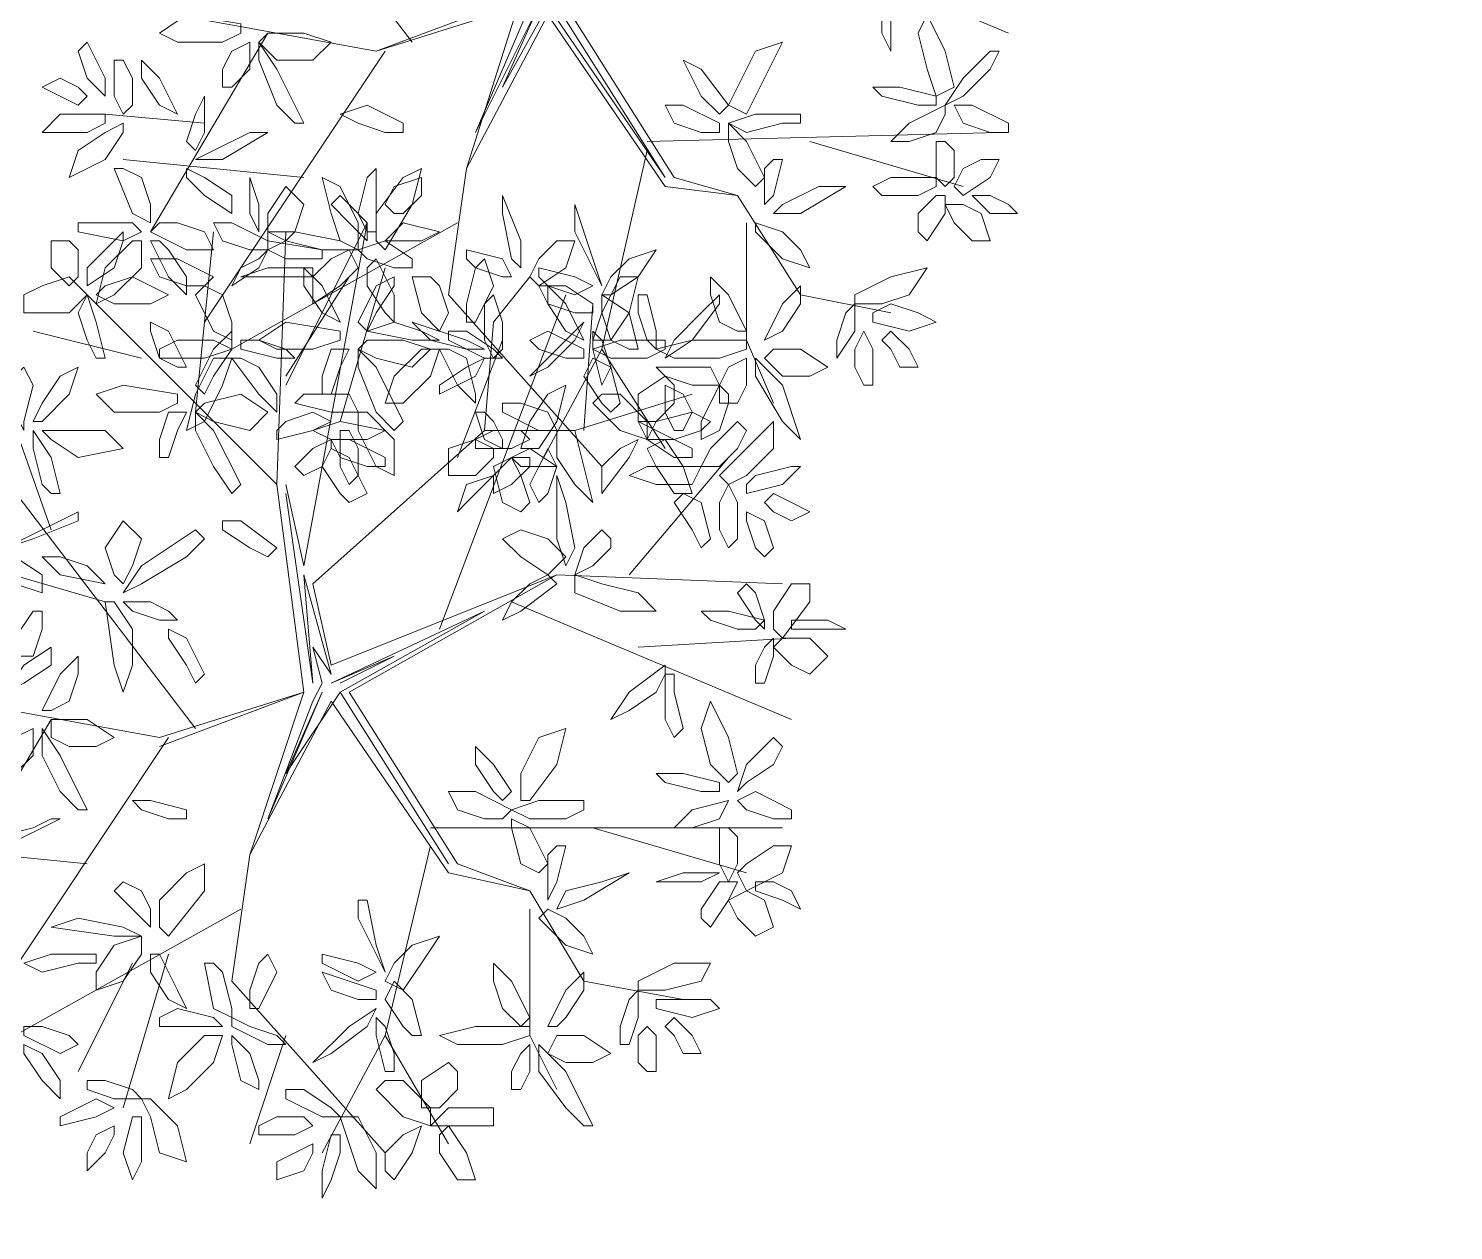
# Model space of a CAD drawing. Header units: millimetres. Extents: x 2529 to 2673, y 1639 to 1859.
# Drawn here: x 2637.251 to 2641.707, y 1710.947 to 1714.705 of the extents above; entities that cross this region are included whole.
import ezdxf

# ---------------------------------------------------------------- set-up
doc = ezdxf.new("R2010")
doc.units = ezdxf.units.MM
doc.layers.add('PDF_0', color=7, linetype='Continuous')

msp = doc.modelspace()

# ---------------------------------------------------------------- linework, layer by layer
at = {"layer": 'PDF_0', "lineweight": 9}
for points in [[(2639.9475, 1713.8155), (2639.6651, 1713.872), (2639.4674, 1714.1826), (2639.2415, 1714.2109), (2638.8744, 1714.7474), (2638.6202, 1714.2674), (2638.7896, 1714.8039), (2638.7049, 1715.4252), (2638.1119, 1716.0182)], [(2638.4508, 1714.6627), (2637.7165, 1715.6229)], [(2639.3544, 1715.5946), (2638.7896, 1715.1145), (2638.8744, 1714.8604), (2639.5803, 1715.1428), (2638.9308, 1714.7757), (2639.2697, 1714.2391), (2639.4674, 1714.1826)], [(2638.7332, 1715.3969), (2638.8179, 1714.8039), (2638.7896, 1715.1428), (2638.8744, 1714.8321), (2639.3544, 1715.0298), (2638.9026, 1714.7757), (2639.2415, 1714.2391), (2638.8744, 1714.7757), (2638.7332, 1714.5215), (2638.8461, 1714.7757), (2638.6484, 1714.3803), (2638.8179, 1714.7757), (2638.8461, 1714.8039), (2638.8179, 1714.9169), (2638.8744, 1714.8321), (2639.072, 1714.8886), (2638.9026, 1714.8039)], [(2639.4391, 1715.0581), (2640.3146, 1714.691)], [(2638.3378, 1714.6345), (2637.4059, 1714.8039)], [(2638.7896, 1714.7757), (2638.3378, 1714.6345), (2638.7896, 1714.8039)], [(2637.9989, 1714.691), (2637.6318, 1714.0697)], [(2638.366, 1714.6345), (2637.8012, 1713.7873)], [(2637.8012, 1714.4086), (2637.4906, 1714.4368)], [(2639.185, 1714.3521), (2640.2863, 1714.3803)], [(2639.6933, 1714.3521), (2640.1734, 1714.2109)], [(2638.1119, 1714.2391), (2637.5471, 1714.2956)], [(2639.185, 1714.3238), (2639.0438, 1713.7026)], [(2638.6202, 1714.2674), (2638.5637, 1713.872), (2639.0438, 1713.3354)], [(2637.773, 1713.5049), (2637.8295, 1714.0697)], [(2638.592, 1714.0979), (2637.886, 1713.7026)], [(2638.0272, 1713.279), (2638.0554, 1714.0697)], [(2638.0554, 1713.5896), (2638.3096, 1714.0979), (2638.1119, 1713.0248), (2638.0554, 1713.279)], [(2639.4956, 1714.0979), (2639.4956, 1713.7308), (2639.5803, 1713.5331)], [(2638.366, 1713.9567), (2638.2248, 1713.4766)], [(2638.2531, 1713.9285), (2638.0554, 1713.6178)], [(2638.8179, 1713.9285), (2638.7049, 1713.7873), (2638.6767, 1713.4484), (2638.9591, 1713.4484), (2639.3262, 1713.5614)], [(2639.2979, 1711.6693), (2638.9873, 1711.7258), (2638.8179, 1712.0082), (2638.5637, 1712.0647), (2638.1966, 1712.6012), (2637.9424, 1712.1211), (2638.1119, 1712.6295), (2638.0272, 1713.279), (2637.4341, 1713.872)], [(2638.5355, 1712.8271), (2638.9308, 1713.872)], [(2638.9873, 1713.4484), (2639.0156, 1713.8438)], [(2637.6036, 1713.6743), (2637.2647, 1713.759)], [(2638.7332, 1713.7308), (2638.592, 1713.3637)], [(2639.2415, 1713.3919), (2639.0438, 1713.7026), (2638.8461, 1713.3354)], [(2637.3212, 1713.1378), (2637.1517, 1713.6178)], [(2637.773, 1712.5165), (2637.0388, 1713.4766)], [(2638.6767, 1713.4484), (2638.1401, 1712.9683), (2638.1966, 1712.7142), (2638.9026, 1712.9966), (2638.2531, 1712.6295), (2638.592, 1712.0929), (2638.8179, 1712.0082)], [(2639.1285, 1712.9966), (2639.4391, 1713.3637)], [(2638.0554, 1713.2507), (2638.1401, 1712.6577), (2638.1119, 1712.9966), (2638.1966, 1712.6859), (2638.1401, 1712.7707), (2638.1684, 1712.6577), (2638.1401, 1712.6012), (2637.9989, 1712.2341), (2638.1684, 1712.6295), (2638.0554, 1712.3753), (2638.2248, 1712.6295), (2638.6767, 1712.8836), (2638.1966, 1712.6577), (2638.3943, 1712.7424), (2638.2248, 1712.6577)], [(2637.4906, 1712.9119), (2636.8129, 1713.1095)], [(2638.9026, 1712.9966), (2639.6086, 1712.9683)], [(2638.7614, 1712.9119), (2639.6368, 1712.5447)], [(2639.1568, 1712.7707), (2639.6368, 1712.7989)], [(2637.66, 1712.46), (2638.1119, 1712.6295), (2637.66, 1712.4883), (2636.7281, 1712.6577)], [(2638.2248, 1712.6295), (2638.5637, 1712.0929), (2638.2248, 1712.6295)], [(2637.3212, 1712.5447), (2636.9541, 1711.9235)], [(2637.6883, 1712.4883), (2637.1235, 1711.6411)], [(2638.5072, 1712.2059), (2639.6086, 1712.2059)], [(2639.0156, 1712.2059), (2639.4956, 1712.0647)], [(2637.4341, 1712.0929), (2636.8693, 1712.1494)], [(2638.5072, 1712.1494), (2638.366, 1711.5564)], [(2637.9424, 1712.1211), (2637.886, 1711.7258), (2638.366, 1711.1892)], [(2637.9142, 1711.9517), (2637.2082, 1711.5564)], [(2638.8179, 1711.9517), (2638.8179, 1711.5564), (2638.9026, 1711.3869)], [(2637.6883, 1711.8105), (2637.5471, 1711.3304)], [(2637.5753, 1711.7823), (2637.4059, 1711.4434)], [(2638.0554, 1711.5564), (2637.9424, 1711.2175)], [(2638.5637, 1711.2175), (2638.366, 1711.5564), (2638.1684, 1711.1892)]]:
    msp.add_lwpolyline(points, dxfattribs=at)
for points in [[(2639.9475, 1714.7757), (2639.9192, 1714.8321), (2639.9192, 1714.691), (2639.9475, 1714.6345), (2639.9475, 1714.691)], [(2637.8577, 1714.6627), (2637.7165, 1714.6627), (2637.66, 1714.691), (2637.7448, 1714.7474), (2637.9142, 1714.7192), (2637.9142, 1714.691)], [(2640.0887, 1714.4933), (2640.1451, 1714.5215), (2640.1169, 1714.6345), (2640.0604, 1714.7474), (2640.0322, 1714.691), (2640.0604, 1714.578)], [(2637.9707, 1714.6627), (2637.9989, 1714.691), (2638.1119, 1714.691), (2638.1966, 1714.6627), (2638.1401, 1714.6062), (2638.0272, 1714.6062)], [(2637.4624, 1714.6062), (2637.4906, 1714.5498), (2637.4906, 1714.4933), (2637.4341, 1714.5498), (2637.4059, 1714.6345), (2637.4341, 1714.6627)], [(2637.8577, 1714.5215), (2637.886, 1714.5215), (2637.9424, 1714.578), (2637.9424, 1714.6627), (2637.886, 1714.6345), (2637.8577, 1714.578)], [(2638.0272, 1714.465), (2637.9707, 1714.6062), (2637.9707, 1714.6627), (2638.0272, 1714.578), (2638.1119, 1714.4086), (2638.0836, 1714.4086)], [(2639.4391, 1714.465), (2639.4956, 1714.4368), (2639.5521, 1714.5498), (2639.6086, 1714.6627), (2639.5239, 1714.6345), (2639.4674, 1714.5215)], [(2637.5753, 1714.5498), (2637.5753, 1714.465), (2637.5471, 1714.4368), (2637.5189, 1714.4933), (2637.5189, 1714.6062), (2637.5471, 1714.6062)], [(2637.66, 1714.465), (2637.7165, 1714.4368), (2637.66, 1714.5498), (2637.6036, 1714.6062), (2637.6036, 1714.5498)], [(2639.3544, 1714.4933), (2639.3262, 1714.5498), (2639.2979, 1714.6062), (2639.3544, 1714.578), (2639.4391, 1714.465), (2639.4109, 1714.4368)], [(2640.2581, 1714.578), (2640.1734, 1714.4933), (2640.1169, 1714.465), (2640.1734, 1714.5498), (2640.2581, 1714.6345), (2640.2863, 1714.6345)], [(2637.4341, 1714.4933), (2637.4059, 1714.465), (2637.3494, 1714.4933), (2637.2929, 1714.5215), (2637.3494, 1714.5498), (2637.4059, 1714.5215)], [(2640.0322, 1714.465), (2639.9192, 1714.4933), (2639.891, 1714.5215), (2639.9757, 1714.5215), (2640.0887, 1714.4933), (2640.0887, 1714.465)], [(2637.773, 1714.4368), (2637.7448, 1714.3521), (2637.773, 1714.3238), (2637.8012, 1714.3803), (2637.8012, 1714.465), (2637.8012, 1714.4933)], [(2637.4341, 1714.3803), (2637.3494, 1714.3803), (2637.2929, 1714.3803), (2637.3494, 1714.4368), (2637.4906, 1714.4368), (2637.4906, 1714.4086)], [(2638.366, 1714.3803), (2638.2813, 1714.4086), (2638.2248, 1714.4368), (2638.3096, 1714.465), (2638.4225, 1714.4086), (2638.4225, 1714.3803)], [(2639.3544, 1714.3803), (2639.2697, 1714.4086), (2639.2415, 1714.465), (2639.2979, 1714.465), (2639.4109, 1714.4086), (2639.4109, 1714.3803)], [(2639.6086, 1714.4086), (2639.4956, 1714.3803), (2639.4391, 1714.4086), (2639.5239, 1714.4368), (2639.6651, 1714.4368), (2639.6651, 1714.4086)], [(2640.0887, 1714.3803), (2640.0039, 1714.3521), (2639.9475, 1714.3521), (2640.0039, 1714.4086), (2640.1169, 1714.465), (2640.1169, 1714.4368)], [(2640.2581, 1714.3803), (2640.1734, 1714.4086), (2640.1451, 1714.465), (2640.2016, 1714.465), (2640.3146, 1714.4086), (2640.3146, 1714.3803)], [(2637.5471, 1714.4086), (2637.5471, 1714.3803), (2637.4906, 1714.2956), (2637.3777, 1714.2391), (2637.4059, 1714.3238), (2637.4906, 1714.3803)], [(2637.9424, 1714.3803), (2637.9989, 1714.3803), (2637.8577, 1714.2956), (2637.773, 1714.2956), (2637.8295, 1714.3238)], [(2639.4674, 1714.2674), (2639.4391, 1714.3521), (2639.4391, 1714.4086), (2639.4956, 1714.3521), (2639.5521, 1714.2391), (2639.5239, 1714.2109)], [(2640.1451, 1714.3238), (2640.1451, 1714.2391), (2640.1169, 1714.2109), (2640.0887, 1714.2391), (2640.0887, 1714.3521), (2640.1169, 1714.3521)], [(2639.5521, 1714.2674), (2639.5521, 1714.1826), (2639.5521, 1714.1544), (2639.5803, 1714.1826), (2639.6086, 1714.2956), (2639.5803, 1714.2956)], [(2640.1734, 1714.2674), (2640.2299, 1714.2956), (2640.2863, 1714.2956), (2640.2581, 1714.2391), (2640.1734, 1714.1826), (2640.1451, 1714.2109)], [(2637.6036, 1714.2391), (2637.6318, 1714.1544), (2637.6318, 1714.0979), (2637.5753, 1714.1262), (2637.5189, 1714.2674), (2637.5471, 1714.2674)], [(2637.7448, 1714.2674), (2637.7448, 1714.2391), (2637.8012, 1714.1826), (2637.886, 1714.1262), (2637.886, 1714.1826), (2637.8012, 1714.2391)], [(2638.2813, 1714.1262), (2638.3096, 1714.2391), (2638.3378, 1714.2674), (2638.3378, 1714.2109), (2638.3378, 1714.0697), (2638.3096, 1714.0697)], [(2638.3378, 1714.1262), (2638.4225, 1714.2391), (2638.479, 1714.2674), (2638.4508, 1714.1544), (2638.366, 1714.0132), (2638.3378, 1714.0414)], [(2637.9707, 1714.0697), (2637.9707, 1714.1544), (2637.9424, 1714.2391), (2637.9424, 1714.1826), (2637.9424, 1714.1262)], [(2638.0554, 1714.0414), (2637.9989, 1714.0697), (2637.9989, 1714.1262), (2638.0554, 1714.2109), (2638.1119, 1714.1544), (2638.0836, 1714.0697)], [(2638.2813, 1714.0132), (2638.2248, 1714.0414), (2638.1966, 1714.1262), (2638.1684, 1714.2391), (2638.2248, 1714.2109), (2638.2813, 1714.0979)], [(2638.3943, 1714.1262), (2638.366, 1714.1544), (2638.3943, 1714.2109), (2638.479, 1714.2391), (2638.479, 1714.1826), (2638.4225, 1714.1262)], [(2639.7215, 1714.2109), (2639.8063, 1714.2109), (2639.6651, 1714.1262), (2639.5803, 1714.1262), (2639.6086, 1714.1544)], [(2640.0322, 1714.1826), (2639.9192, 1714.1826), (2639.891, 1714.2109), (2639.9475, 1714.2391), (2640.0887, 1714.2391), (2640.0887, 1714.2109)], [(2638.2248, 1714.1826), (2638.1966, 1714.1544), (2638.2531, 1714.0979), (2638.3096, 1714.0414), (2638.3096, 1714.0979), (2638.2531, 1714.1544)], [(2638.7332, 1714.1262), (2638.7332, 1714.1826), (2638.7896, 1714.0414), (2638.7896, 1713.9567), (2638.7614, 1713.985)], [(2638.9591, 1714.0697), (2639.0156, 1713.9567), (2639.0438, 1713.9002), (2639.0156, 1713.985), (2638.9591, 1714.1544), (2638.9591, 1714.1262)], [(2640.0322, 1714.1262), (2640.0887, 1714.1826), (2640.1169, 1714.1826), (2640.1169, 1714.1262), (2640.0604, 1714.0414), (2640.0322, 1714.0697)], [(2640.1169, 1714.1544), (2640.1734, 1714.1544), (2640.2299, 1714.1262), (2640.2581, 1714.0414), (2640.2016, 1714.0414), (2640.1451, 1714.0979)], [(2640.2016, 1714.1826), (2640.2581, 1714.1262), (2640.3428, 1714.1262), (2640.3146, 1714.1544), (2640.2581, 1714.1826)], [(2637.4624, 1714.0979), (2637.5753, 1714.0979), (2637.6036, 1714.0697), (2637.5471, 1714.0414), (2637.4059, 1714.0697), (2637.4059, 1714.0979)], [(2637.5471, 1714.0697), (2637.5471, 1714.0414), (2637.5189, 1713.9567), (2637.4341, 1713.9002), (2637.4341, 1713.9567), (2637.4906, 1714.0132)], [(2637.7165, 1714.0979), (2637.8012, 1714.0697), (2637.8295, 1714.0132), (2637.7448, 1714.0132), (2637.6318, 1714.0697), (2637.66, 1714.0979)], [(2637.9424, 1714.0132), (2637.8577, 1714.0414), (2637.8295, 1714.0979), (2637.886, 1714.0979), (2637.9989, 1714.0414), (2637.9989, 1714.0132)], [(2638.0836, 1714.0697), (2638.2248, 1714.0414), (2638.2813, 1714.0132), (2638.1684, 1714.0132), (2637.9989, 1714.0414), (2637.9989, 1714.0697)], [(2638.479, 1714.0414), (2638.5355, 1714.0697), (2638.4225, 1714.0979), (2638.366, 1714.0414), (2638.4225, 1714.0414)], [(2639.5239, 1714.0979), (2639.5239, 1714.0697), (2639.6086, 1713.985), (2639.6933, 1713.9567), (2639.6651, 1714.0132), (2639.6086, 1714.0697)], [(2637.4059, 1714.0132), (2637.4059, 1713.9285), (2637.3777, 1713.9002), (2637.3212, 1713.9567), (2637.3212, 1714.0414), (2637.3777, 1714.0414)], [(2637.6036, 1714.0414), (2637.5753, 1714.0414), (2637.4906, 1713.9567), (2637.4624, 1713.8438), (2637.5189, 1713.872), (2637.6036, 1713.9567)], [(2637.6883, 1714.0132), (2637.7448, 1713.9285), (2637.7448, 1713.872), (2637.6883, 1713.9285), (2637.6318, 1714.0414), (2637.66, 1714.0414)], [(2638.1119, 1713.985), (2638.0554, 1713.985), (2637.9989, 1714.0132), (2638.0554, 1714.0414), (2638.1684, 1714.0132), (2638.1684, 1713.985)], [(2638.3943, 1713.9567), (2638.3096, 1713.985), (2638.2813, 1714.0132), (2638.366, 1714.0414), (2638.4508, 1713.985), (2638.4508, 1713.9567)], [(2638.8179, 1713.9285), (2638.8461, 1713.9002), (2638.9308, 1713.9567), (2638.9591, 1714.0414), (2638.9026, 1714.0414), (2638.8461, 1713.985)], [(2637.7448, 1713.9002), (2637.66, 1713.9285), (2637.6318, 1713.985), (2637.7165, 1713.985), (2637.8295, 1713.9285), (2637.8012, 1713.9002)], [(2637.9142, 1713.9567), (2637.886, 1713.9002), (2637.9707, 1713.9567), (2637.9989, 1714.0132), (2637.9707, 1713.985)], [(2638.2531, 1714.0132), (2638.2813, 1713.9567), (2638.2248, 1713.9002), (2638.1401, 1713.8438), (2638.1401, 1713.9285), (2638.1966, 1713.985)], [(2638.3096, 1713.9002), (2638.366, 1713.8155), (2638.3943, 1713.7873), (2638.3943, 1713.872), (2638.3378, 1713.985), (2638.3096, 1713.9567)], [(2638.6484, 1713.9567), (2638.7332, 1713.9285), (2638.7614, 1713.9285), (2638.7332, 1713.985), (2638.6202, 1714.0132), (2638.6202, 1713.985)], [(2638.6202, 1713.8438), (2638.6484, 1713.9567), (2638.6767, 1713.985), (2638.7049, 1713.9002), (2638.6484, 1713.7873), (2638.6202, 1713.7873)], [(2639.0438, 1713.872), (2639.072, 1713.872), (2639.1568, 1713.9285), (2639.2132, 1714.0132), (2639.1285, 1713.985), (2639.072, 1713.9285)], [(2638.0836, 1713.9285), (2637.9707, 1713.9285), (2637.9142, 1713.9285), (2637.9989, 1713.9567), (2638.1401, 1713.9567), (2638.1401, 1713.9285)], [(2638.1684, 1713.8155), (2638.2248, 1713.7873), (2638.1684, 1713.9002), (2638.1119, 1713.9567), (2638.1119, 1713.9002)], [(2638.8744, 1713.9002), (2638.9591, 1713.872), (2639.0156, 1713.9002), (2638.9591, 1713.9285), (2638.8461, 1713.9567), (2638.8461, 1713.9285)], [(2639.8345, 1713.8438), (2639.8345, 1713.872), (2639.9475, 1713.9285), (2640.0604, 1713.9567), (2640.0039, 1713.872), (2639.9192, 1713.8438)], [(2637.2929, 1713.9002), (2637.3777, 1713.9285), (2637.4341, 1713.872), (2637.3777, 1713.8155), (2637.2365, 1713.8155), (2637.2365, 1713.872)], [(2637.4624, 1713.872), (2637.4906, 1713.9002), (2637.5753, 1713.9285), (2637.6883, 1713.872), (2637.6318, 1713.8438), (2637.5189, 1713.8438)], [(2637.8577, 1713.872), (2637.886, 1713.7873), (2637.886, 1713.7308), (2637.8295, 1713.759), (2637.773, 1713.872), (2637.8012, 1713.9002)], [(2638.3378, 1713.8155), (2638.3943, 1713.9002), (2638.3943, 1713.9285), (2638.3378, 1713.9002), (2638.2813, 1713.7873), (2638.3096, 1713.759)], [(2638.5355, 1713.9002), (2638.5637, 1713.8155), (2638.5355, 1713.759), (2638.479, 1713.8155), (2638.4508, 1713.9285), (2638.5072, 1713.9285)], [(2639.0156, 1713.8155), (2639.0156, 1713.8438), (2638.9308, 1713.9002), (2638.8461, 1713.9002), (2638.8744, 1713.8438), (2638.9591, 1713.8155)], [(2638.9308, 1713.759), (2638.9873, 1713.7308), (2638.9308, 1713.8438), (2638.8744, 1713.9002), (2638.8744, 1713.8438)], [(2639.0156, 1713.7308), (2639.072, 1713.7308), (2639.1285, 1713.8155), (2639.1568, 1713.9285), (2639.1003, 1713.9285), (2639.0438, 1713.8155)], [(2639.4109, 1713.7873), (2639.3827, 1713.872), (2639.3827, 1713.9285), (2639.4391, 1713.872), (2639.4956, 1713.759), (2639.4674, 1713.759)], [(2639.6086, 1713.759), (2639.5521, 1713.7308), (2639.6086, 1713.8438), (2639.6651, 1713.9002), (2639.6651, 1713.8438)], [(2637.4341, 1713.7308), (2637.4059, 1713.8155), (2637.4341, 1713.872), (2637.4624, 1713.7873), (2637.4906, 1713.6743), (2637.4624, 1713.6743)], [(2638.7049, 1713.6743), (2638.7332, 1713.7026), (2638.7332, 1713.7873), (2638.7049, 1713.872), (2638.6767, 1713.8438), (2638.6767, 1713.7308)], [(2639.072, 1713.7308), (2639.0438, 1713.8155), (2639.0438, 1713.872), (2639.1285, 1713.8155), (2639.1568, 1713.7026), (2639.1285, 1713.7026)], [(2639.1568, 1713.8155), (2639.185, 1713.7308), (2639.2132, 1713.7026), (2639.2132, 1713.759), (2639.185, 1713.872), (2639.1568, 1713.872)], [(2639.3544, 1713.8155), (2639.2697, 1713.7308), (2639.2415, 1713.6743), (2639.3262, 1713.7308), (2639.4109, 1713.8438), (2639.4109, 1713.872)], [(2639.778, 1713.7308), (2639.778, 1713.6743), (2639.8345, 1713.759), (2639.8345, 1713.8438), (2639.8063, 1713.8155)], [(2639.9475, 1713.8438), (2640.0322, 1713.8155), (2640.0887, 1713.7873), (2640.0039, 1713.759), (2639.891, 1713.7873), (2639.891, 1713.8155)], [(2637.66, 1713.6743), (2637.6318, 1713.759), (2637.6318, 1713.7873), (2637.6883, 1713.759), (2637.7448, 1713.6461), (2637.7165, 1713.6461)], [(2637.8295, 1713.6178), (2637.886, 1713.7026), (2637.886, 1713.759), (2637.8295, 1713.7026), (2637.773, 1713.5896), (2637.8012, 1713.5614)], [(2638.1401, 1713.7026), (2638.0272, 1713.7026), (2637.9707, 1713.7308), (2638.0554, 1713.7873), (2638.2248, 1713.759), (2638.2248, 1713.7308)], [(2638.3943, 1713.7873), (2638.3096, 1713.759), (2638.4508, 1713.7308), (2638.5355, 1713.7308), (2638.479, 1713.759)], [(2638.5072, 1713.7308), (2638.4508, 1713.7873), (2638.6202, 1713.7308), (2638.6767, 1713.7026), (2638.6202, 1713.7026)], [(2638.6202, 1713.759), (2638.7049, 1713.7026), (2638.7332, 1713.6743), (2638.6767, 1713.6743), (2638.5637, 1713.7308), (2638.5637, 1713.759)], [(2638.8744, 1713.6461), (2638.8179, 1713.6178), (2638.9308, 1713.7308), (2638.9873, 1713.7873), (2638.9591, 1713.7308)], [(2638.9308, 1713.6743), (2638.8461, 1713.7026), (2638.8179, 1713.7308), (2638.8744, 1713.759), (2638.9873, 1713.7026), (2638.9873, 1713.6743)], [(2639.072, 1713.6461), (2639.0438, 1713.5896), (2639.0156, 1713.7026), (2639.0156, 1713.759), (2639.0438, 1713.7308)], [(2639.8345, 1713.6461), (2639.8345, 1713.7026), (2639.8627, 1713.759), (2639.891, 1713.7026), (2639.891, 1713.5896), (2639.8627, 1713.5896)], [(2639.9192, 1713.7308), (2639.9475, 1713.759), (2640.0039, 1713.7026), (2640.0322, 1713.6461), (2639.9757, 1713.6461), (2639.9475, 1713.7026)], [(2637.7165, 1713.7308), (2637.8295, 1713.7308), (2637.886, 1713.7026), (2637.8012, 1713.6743), (2637.66, 1713.6743), (2637.66, 1713.7026)], [(2637.9707, 1713.7308), (2638.0554, 1713.7026), (2638.0836, 1713.6743), (2638.0272, 1713.6743), (2637.9142, 1713.7026), (2637.9142, 1713.7308)], [(2638.2813, 1713.7026), (2638.3096, 1713.7308), (2638.4225, 1713.7308), (2638.5072, 1713.7026), (2638.4508, 1713.6461), (2638.3378, 1713.6743)], [(2639.185, 1713.6743), (2639.072, 1713.6743), (2639.0156, 1713.7026), (2639.1003, 1713.7308), (2639.2415, 1713.7308), (2639.2415, 1713.7026)], [(2639.4109, 1713.6743), (2639.2697, 1713.6743), (2639.2132, 1713.7026), (2639.3262, 1713.7308), (2639.4956, 1713.7308), (2639.4956, 1713.7026)], [(2637.886, 1713.6743), (2637.8295, 1713.6743), (2637.773, 1713.5614), (2637.7448, 1713.4484), (2637.8012, 1713.4766), (2637.8577, 1713.5896)], [(2637.9707, 1713.6461), (2638.0272, 1713.5614), (2638.0272, 1713.5049), (2637.9707, 1713.5614), (2637.886, 1713.6743), (2637.9142, 1713.6743)], [(2638.1684, 1713.5614), (2638.1966, 1713.5614), (2638.2248, 1713.6461), (2638.2531, 1713.7026), (2638.1966, 1713.7026), (2638.1684, 1713.6178)], [(2638.3378, 1713.5049), (2638.2813, 1713.6461), (2638.2813, 1713.7026), (2638.3378, 1713.6461), (2638.4225, 1713.4766), (2638.3943, 1713.4484)], [(2638.5355, 1713.7026), (2638.479, 1713.7026), (2638.3943, 1713.6178), (2638.366, 1713.5331), (2638.4225, 1713.5331), (2638.5072, 1713.6178)], [(2638.6202, 1713.6743), (2638.6484, 1713.5614), (2638.6484, 1713.5331), (2638.592, 1713.5896), (2638.5355, 1713.7026), (2638.5637, 1713.7026)], [(2638.592, 1713.5896), (2638.6484, 1713.6178), (2638.6767, 1713.6743), (2638.6202, 1713.6461), (2638.5355, 1713.5896), (2638.5355, 1713.5614)], [(2639.0438, 1713.5331), (2638.9873, 1713.6178), (2639.0156, 1713.6743), (2639.072, 1713.6461), (2639.1003, 1713.5331), (2639.072, 1713.5049)], [(2639.4109, 1713.5331), (2639.4674, 1713.5331), (2639.4956, 1713.5896), (2639.4956, 1713.6743), (2639.4391, 1713.6461), (2639.4109, 1713.5896)], [(2639.6086, 1713.4766), (2639.6651, 1713.4202), (2639.6086, 1713.5896), (2639.5239, 1713.6743), (2639.5239, 1713.6178)], [(2639.5521, 1713.6743), (2639.5803, 1713.7026), (2639.6651, 1713.7026), (2639.7498, 1713.6461), (2639.6933, 1713.6178), (2639.6086, 1713.6178)], [(2637.2082, 1713.5049), (2637.2082, 1713.6178), (2637.2365, 1713.6461), (2637.2647, 1713.5896), (2637.2365, 1713.4766), (2637.2365, 1713.4484)], [(2637.2929, 1713.5331), (2637.3494, 1713.6178), (2637.4059, 1713.6461), (2637.3777, 1713.5614), (2637.2929, 1713.4766), (2637.2647, 1713.4766)], [(2639.2132, 1713.6461), (2639.2415, 1713.6178), (2639.3262, 1713.5896), (2639.4109, 1713.5896), (2639.3827, 1713.6461), (2639.2979, 1713.6461)], [(2637.66, 1713.5049), (2637.5189, 1713.5049), (2637.4624, 1713.5614), (2637.5471, 1713.5896), (2637.7165, 1713.5614), (2637.7165, 1713.5331)], [(2638.7896, 1713.3919), (2638.8461, 1713.3919), (2638.9026, 1713.4766), (2638.9308, 1713.5896), (2638.8744, 1713.5614), (2638.8179, 1713.4766)], [(2639.2697, 1713.5331), (2639.2132, 1713.4766), (2639.1568, 1713.4766), (2639.1568, 1713.5614), (2639.2415, 1713.6178), (2639.2697, 1713.5896)], [(2639.2979, 1713.4484), (2639.2697, 1713.4484), (2639.2415, 1713.5049), (2639.2415, 1713.5896), (2639.2979, 1713.5614), (2639.3262, 1713.5049)], [(2639.4391, 1713.5331), (2639.4109, 1713.4484), (2639.3544, 1713.4202), (2639.3544, 1713.4766), (2639.4109, 1713.5896), (2639.4391, 1713.5614)], [(2637.773, 1713.5049), (2637.8012, 1713.5331), (2637.9142, 1713.5614), (2637.9989, 1713.5049), (2637.9424, 1713.4484), (2637.8295, 1713.4766)], [(2638.1401, 1713.5614), (2638.2531, 1713.5614), (2638.2813, 1713.5049), (2638.1966, 1713.5049), (2638.0836, 1713.5331), (2638.1119, 1713.5614)], [(2638.7896, 1713.5331), (2638.8744, 1713.5049), (2638.9026, 1713.4484), (2638.8461, 1713.4484), (2638.7332, 1713.5049), (2638.7332, 1713.5331)], [(2639.1003, 1713.5614), (2639.185, 1713.4766), (2639.185, 1713.4202), (2639.1003, 1713.4484), (2639.0156, 1713.5331), (2639.0438, 1713.5614)], [(2637.66, 1713.3637), (2637.6883, 1713.3637), (2637.7165, 1713.4484), (2637.7448, 1713.5049), (2637.6883, 1713.5049), (2637.66, 1713.4202)], [(2637.8295, 1713.3354), (2637.773, 1713.4484), (2637.773, 1713.5049), (2637.8295, 1713.4484), (2637.9142, 1713.279), (2637.886, 1713.2507)], [(2638.0554, 1713.4766), (2638.1401, 1713.5049), (2638.1966, 1713.4766), (2638.1401, 1713.4484), (2638.0272, 1713.4202), (2638.0272, 1713.4484)], [(2638.2813, 1713.5049), (2638.3096, 1713.5049), (2638.3943, 1713.4202), (2638.3943, 1713.3072), (2638.3378, 1713.3354), (2638.2813, 1713.4484)], [(2638.7049, 1713.4766), (2638.7332, 1713.4202), (2638.7332, 1713.3919), (2638.6767, 1713.4202), (2638.6484, 1713.5049), (2638.6767, 1713.5049)], [(2639.3827, 1713.4766), (2639.3544, 1713.4484), (2639.2697, 1713.4202), (2639.185, 1713.4202), (2639.2132, 1713.4766), (2639.3262, 1713.5049)], [(2637.2929, 1713.279), (2637.2647, 1713.3919), (2637.2647, 1713.4484), (2637.3212, 1713.3637), (2637.3494, 1713.2507), (2637.3212, 1713.2507)], [(2637.2929, 1713.4484), (2637.3212, 1713.4202), (2637.4059, 1713.3637), (2637.5471, 1713.3919), (2637.4906, 1713.4484), (2637.3777, 1713.4484)], [(2638.3096, 1713.4202), (2638.366, 1713.4484), (2638.2248, 1713.4766), (2638.1401, 1713.4484), (2638.1966, 1713.4202)], [(2638.2813, 1713.3919), (2638.2813, 1713.3072), (2638.2531, 1713.279), (2638.2248, 1713.3354), (2638.2248, 1713.4484), (2638.2531, 1713.4484)], [(2638.7049, 1713.4484), (2638.7896, 1713.4484), (2638.8179, 1713.4202), (2638.7614, 1713.3919), (2638.6484, 1713.3919), (2638.6484, 1713.4202)], [(2638.9026, 1713.4484), (2638.9591, 1713.4484), (2638.9873, 1713.3354), (2639.0156, 1713.2225), (2638.9591, 1713.279), (2638.9026, 1713.3637)], [(2639.2697, 1713.3637), (2639.185, 1713.4202), (2639.1568, 1713.4766), (2639.2132, 1713.4484), (2639.3262, 1713.3919), (2639.3262, 1713.3637)], [(2639.4674, 1713.3919), (2639.4109, 1713.3354), (2639.3544, 1713.3354), (2639.3827, 1713.3919), (2639.4674, 1713.4766), (2639.4956, 1713.4484)], [(2639.4391, 1713.279), (2639.4109, 1713.3072), (2639.4956, 1713.3919), (2639.5803, 1713.4766), (2639.5803, 1713.3919), (2639.4956, 1713.3072)], [(2638.1966, 1713.4202), (2638.1966, 1713.3919), (2638.1684, 1713.3354), (2638.1119, 1713.3072), (2638.0836, 1713.3354), (2638.1401, 1713.3919)], [(2638.3096, 1713.3354), (2638.2248, 1713.3637), (2638.1966, 1713.4202), (2638.2531, 1713.4202), (2638.366, 1713.3637), (2638.366, 1713.3354)], [(2638.7049, 1713.3919), (2638.7049, 1713.3637), (2638.6484, 1713.3072), (2638.5637, 1713.3072), (2638.5637, 1713.3919), (2638.6484, 1713.4202)], [(2639.0438, 1713.3354), (2639.1003, 1713.3919), (2639.1568, 1713.4202), (2639.1285, 1713.3637), (2639.0438, 1713.2507), (2639.0438, 1713.279)], [(2639.185, 1713.3919), (2639.2415, 1713.4202), (2639.2979, 1713.3354), (2639.3262, 1713.2507), (2639.2697, 1713.2507), (2639.2132, 1713.3354)], [(2638.2248, 1713.2507), (2638.1684, 1713.3354), (2638.1966, 1713.3919), (2638.2531, 1713.3637), (2638.3096, 1713.2507), (2638.2531, 1713.2225)], [(2638.7896, 1713.3072), (2638.8179, 1713.2225), (2638.7896, 1713.1942), (2638.7332, 1713.2225), (2638.7049, 1713.3354), (2638.7614, 1713.3637)], [(2638.8179, 1713.3637), (2638.8179, 1713.3354), (2638.7614, 1713.279), (2638.7049, 1713.2507), (2638.7049, 1713.3072), (2638.7614, 1713.3637)], [(2638.8461, 1713.3354), (2638.9026, 1713.3354), (2638.8179, 1713.3919), (2638.7614, 1713.3637), (2638.7896, 1713.3354)], [(2638.9026, 1713.3354), (2638.8744, 1713.3919), (2638.8179, 1713.279), (2638.8461, 1713.2225), (2638.8744, 1713.2507)], [(2638.7049, 1713.3072), (2638.6202, 1713.279), (2638.592, 1713.1942), (2638.6202, 1713.2225), (2638.6767, 1713.279)], [(2638.9308, 1713.2225), (2638.9026, 1713.3072), (2638.9026, 1713.1095), (2638.9308, 1713.0248), (2638.9591, 1713.0813)], [(2639.3544, 1713.3354), (2639.3262, 1713.279), (2639.2132, 1713.279), (2639.1285, 1713.3072), (2639.185, 1713.3354), (2639.2697, 1713.3354)], [(2639.5239, 1713.3072), (2639.6368, 1713.3354), (2639.6651, 1713.3354), (2639.6086, 1713.279), (2639.4956, 1713.2507), (2639.4956, 1713.279)], [(2639.4109, 1713.1378), (2639.4109, 1713.2225), (2639.4391, 1713.279), (2639.4674, 1713.2225), (2639.4674, 1713.1095), (2639.4391, 1713.0813)], [(2639.3262, 1713.1378), (2639.2697, 1713.2225), (2639.2979, 1713.2507), (2639.3544, 1713.2225), (2639.3827, 1713.1095), (2639.3544, 1713.0813)], [(2639.5521, 1713.2225), (2639.5803, 1713.2507), (2639.6368, 1713.2225), (2639.6933, 1713.1942), (2639.6368, 1713.166), (2639.5803, 1713.1942)], [(2637.3494, 1713.166), (2637.2365, 1713.1095), (2637.18, 1713.0813), (2637.2647, 1713.1095), (2637.4059, 1713.166), (2637.4059, 1713.1942)], [(2639.5239, 1713.0813), (2639.4956, 1713.166), (2639.4956, 1713.1942), (2639.5521, 1713.166), (2639.5803, 1713.0813), (2639.5521, 1713.0531)], [(2637.5471, 1712.9683), (2637.5189, 1712.9966), (2637.4906, 1713.0813), (2637.5471, 1713.166), (2637.6036, 1713.1095), (2637.5753, 1713.0248)], [(2637.7448, 1713.0531), (2637.6036, 1712.9683), (2637.5471, 1712.9401), (2637.6036, 1713.0248), (2637.773, 1713.1378), (2637.8012, 1713.1095)], [(2637.9424, 1713.0813), (2637.8577, 1713.1378), (2637.8577, 1713.166), (2637.9142, 1713.166), (2638.0272, 1713.0813), (2637.9989, 1713.0531)], [(2638.9308, 1713.0531), (2638.8744, 1712.9966), (2638.7896, 1713.0531), (2638.7332, 1713.1095), (2638.7896, 1713.1378), (2638.8744, 1713.1095)], [(2639.072, 1713.1095), (2639.0438, 1713.1378), (2638.9873, 1713.0813), (2638.9591, 1712.9966), (2639.0156, 1713.0248), (2639.072, 1713.0813)], [(2637.1517, 1713.0531), (2637.1517, 1713.0248), (2637.2082, 1712.9683), (2637.2929, 1712.9401), (2637.2929, 1712.9966), (2637.2082, 1713.0531)], [(2637.4341, 1713.0248), (2637.4906, 1712.9683), (2637.3494, 1712.9966), (2637.2929, 1713.0531), (2637.3494, 1713.0531)], [(2638.8179, 1712.9683), (2638.7614, 1712.9119), (2638.7332, 1712.8554), (2638.7896, 1712.8836), (2638.9026, 1712.9683), (2638.8744, 1712.9966)], [(2639.0438, 1712.9683), (2639.1568, 1712.9401), (2639.2132, 1712.8836), (2639.1003, 1712.8836), (2638.9591, 1712.9401), (2638.9591, 1712.9966)], [(2639.5239, 1712.9401), (2639.5521, 1712.8554), (2639.5521, 1712.8271), (2639.5239, 1712.8554), (2639.4674, 1712.9401), (2639.4956, 1712.9683)], [(2639.5803, 1712.8836), (2639.6368, 1712.9683), (2639.6933, 1712.9683), (2639.6933, 1712.9119), (2639.6086, 1712.7989), (2639.5803, 1712.8271)], [(2637.5753, 1712.8271), (2637.5753, 1712.7142), (2637.5471, 1712.6295), (2637.5189, 1712.7142), (2637.4906, 1712.9119), (2637.5189, 1712.9119)], [(2637.7165, 1712.8554), (2637.6883, 1712.8836), (2637.6318, 1712.9119), (2637.5471, 1712.9119), (2637.5753, 1712.8836), (2637.66, 1712.8554)], [(2637.2929, 1712.8271), (2637.2647, 1712.7424), (2637.2082, 1712.7424), (2637.2082, 1712.7989), (2637.2647, 1712.8836), (2637.2929, 1712.8836)], [(2639.4674, 1712.8271), (2639.3827, 1712.8554), (2639.3544, 1712.8836), (2639.4391, 1712.8836), (2639.5521, 1712.8554), (2639.5239, 1712.8271)], [(2637.7448, 1712.7142), (2637.6883, 1712.7989), (2637.6883, 1712.8271), (2637.7448, 1712.7989), (2637.8012, 1712.6859), (2637.773, 1712.6577)], [(2639.6368, 1712.8554), (2639.6368, 1712.8271), (2639.7215, 1712.8271), (2639.8063, 1712.8271), (2639.7498, 1712.8554), (2639.6933, 1712.8554)], [(2639.5239, 1712.7142), (2639.5521, 1712.7707), (2639.5803, 1712.7989), (2639.5803, 1712.7424), (2639.5521, 1712.6577), (2639.5239, 1712.6577)], [(2639.5803, 1712.7707), (2639.6086, 1712.7989), (2639.6933, 1712.7989), (2639.7498, 1712.7424), (2639.6933, 1712.6859), (2639.6368, 1712.7142)], [(2637.3212, 1712.7142), (2637.2365, 1712.6577), (2637.18, 1712.6295), (2637.2365, 1712.7142), (2637.3212, 1712.7707), (2637.3212, 1712.7424)], [(2637.3777, 1712.6012), (2637.4059, 1712.6859), (2637.4059, 1712.7424), (2637.3494, 1712.6859), (2637.2929, 1712.573), (2637.3212, 1712.573)], [(2639.2132, 1712.6295), (2639.1285, 1712.573), (2639.072, 1712.5447), (2639.1285, 1712.6295), (2639.2415, 1712.7142), (2639.2415, 1712.6859)], [(2639.2697, 1712.6295), (2639.2979, 1712.5165), (2639.2697, 1712.4883), (2639.2415, 1712.5447), (2639.2415, 1712.6859), (2639.2697, 1712.6859)], [(2639.4391, 1712.3471), (2639.4674, 1712.3753), (2639.4391, 1712.4883), (2639.3827, 1712.6012), (2639.3544, 1712.5165), (2639.3827, 1712.4035)], [(2637.18, 1712.3753), (2637.2082, 1712.3753), (2637.2647, 1712.4318), (2637.2647, 1712.5165), (2637.2082, 1712.4883), (2637.18, 1712.4318)], [(2637.3494, 1712.3188), (2637.2929, 1712.4318), (2637.2929, 1712.5165), (2637.3494, 1712.4318), (2637.4341, 1712.2623), (2637.4059, 1712.2623)], [(2637.3212, 1712.4883), (2637.3212, 1712.5447), (2637.4341, 1712.5447), (2637.5189, 1712.4883), (2637.4624, 1712.46), (2637.3777, 1712.46)], [(2638.7896, 1712.2906), (2638.8179, 1712.2906), (2638.9026, 1712.4035), (2638.9308, 1712.5165), (2638.8461, 1712.4883), (2638.7896, 1712.3753)], [(2639.5803, 1712.4035), (2639.4956, 1712.3471), (2639.4674, 1712.3188), (2639.4956, 1712.4035), (2639.5803, 1712.4883), (2639.6086, 1712.46)], [(2638.7049, 1712.3188), (2638.6484, 1712.4035), (2638.6484, 1712.46), (2638.7049, 1712.4035), (2638.7614, 1712.3188), (2638.7332, 1712.2906)], [(2639.3544, 1712.3188), (2639.2415, 1712.3471), (2639.2132, 1712.3753), (2639.2979, 1712.3753), (2639.4109, 1712.3471), (2639.4109, 1712.3188)], [(2637.6883, 1712.2341), (2637.6036, 1712.2623), (2637.5753, 1712.2906), (2637.6318, 1712.2906), (2637.7448, 1712.2623), (2637.7448, 1712.2341)], [(2638.6767, 1712.2341), (2638.592, 1712.2623), (2638.5637, 1712.3188), (2638.6484, 1712.3188), (2638.7614, 1712.2623), (2638.7332, 1712.2341)], [(2638.9308, 1712.2341), (2638.8179, 1712.2341), (2638.7614, 1712.2623), (2638.8461, 1712.2906), (2638.9873, 1712.2906), (2638.9873, 1712.2623)], [(2639.4109, 1712.2341), (2639.4391, 1712.2906), (2639.3262, 1712.2623), (2639.2697, 1712.2059), (2639.3262, 1712.2059)], [(2639.5803, 1712.2341), (2639.4956, 1712.2623), (2639.4674, 1712.2906), (2639.5239, 1712.3188), (2639.6368, 1712.2623), (2639.6368, 1712.2341)], [(2637.2647, 1712.2059), (2637.1517, 1712.1776), (2637.0953, 1712.1494), (2637.18, 1712.1494), (2637.3494, 1712.2341), (2637.3212, 1712.2341)], [(2638.7896, 1712.0929), (2638.7614, 1712.2059), (2638.7614, 1712.2341), (2638.8179, 1712.2059), (2638.8744, 1712.0929), (2638.8461, 1712.0647)], [(2639.4674, 1712.1776), (2639.4674, 1712.0929), (2639.4391, 1712.0364), (2639.4109, 1712.0929), (2639.4109, 1712.2059), (2639.4391, 1712.2059)], [(2638.8744, 1712.1211), (2638.8744, 1712.0364), (2638.8744, 1711.9799), (2638.9026, 1712.0364), (2638.9308, 1712.1494), (2638.9026, 1712.1494)], [(2639.4956, 1712.0929), (2639.5803, 1712.1494), (2639.6368, 1712.1494), (2639.6086, 1712.0647), (2639.4956, 1712.0082), (2639.4674, 1712.0647)], [(2637.66, 1711.9799), (2637.7448, 1712.0647), (2637.8012, 1712.0929), (2637.8012, 1712.0082), (2637.6883, 1711.867), (2637.66, 1711.8952)], [(2639.0438, 1712.0364), (2639.1285, 1712.0647), (2638.9873, 1711.9799), (2638.9026, 1711.9517), (2638.9308, 1712.0082)], [(2639.3544, 1712.0364), (2639.4109, 1712.0647), (2639.2979, 1712.0647), (2639.2132, 1712.0364), (2639.2697, 1712.0364)], [(2637.5471, 1712.0364), (2637.5189, 1712.0082), (2637.5753, 1711.9517), (2637.6318, 1711.8952), (2637.6318, 1711.9517), (2637.6036, 1712.0082)], [(2639.3544, 1711.9517), (2639.4109, 1712.0364), (2639.4674, 1712.0364), (2639.4391, 1711.9799), (2639.3827, 1711.8952), (2639.3544, 1711.9235)], [(2639.5239, 1712.0364), (2639.5239, 1712.0082), (2639.6086, 1711.9799), (2639.6651, 1711.9517), (2639.6368, 1712.0082), (2639.5803, 1712.0364)], [(2638.2813, 1711.9235), (2638.3378, 1711.8105), (2638.366, 1711.754), (2638.3378, 1711.8387), (2638.3096, 1711.9799), (2638.2813, 1711.9799)], [(2639.4391, 1711.9799), (2639.4956, 1712.0082), (2639.5521, 1711.9799), (2639.5803, 1711.8952), (2639.5239, 1711.867), (2639.4674, 1711.9235)], [(2638.8744, 1711.9517), (2638.8461, 1711.9235), (2638.9308, 1711.8387), (2639.0156, 1711.8105), (2638.9873, 1711.867), (2638.9308, 1711.9235)], [(2637.4059, 1711.9235), (2637.3212, 1711.8952), (2637.5189, 1711.867), (2637.6036, 1711.867), (2637.5471, 1711.8952)], [(2637.6036, 1711.867), (2637.6036, 1711.8105), (2637.5471, 1711.7258), (2637.4624, 1711.6975), (2637.4624, 1711.754), (2637.5189, 1711.8387)], [(2638.366, 1711.7258), (2638.4225, 1711.6975), (2638.479, 1711.7823), (2638.5355, 1711.867), (2638.4508, 1711.8387), (2638.3943, 1711.7823)], [(2637.4059, 1711.7823), (2637.2929, 1711.754), (2637.2365, 1711.7823), (2637.3212, 1711.8105), (2637.4624, 1711.8105), (2637.4624, 1711.7823)], [(2637.6318, 1711.754), (2637.6883, 1711.6693), (2637.7448, 1711.6411), (2637.7165, 1711.6975), (2637.66, 1711.8105), (2637.6318, 1711.8105)], [(2637.9424, 1711.6975), (2637.9707, 1711.7823), (2637.9989, 1711.8105), (2638.0272, 1711.754), (2637.9707, 1711.6411), (2637.9424, 1711.6411)], [(2638.2248, 1711.754), (2638.2813, 1711.7258), (2638.3378, 1711.754), (2638.2813, 1711.7823), (2638.1684, 1711.8105), (2638.1684, 1711.7823)], [(2637.8577, 1711.754), (2637.886, 1711.6411), (2637.886, 1711.6128), (2637.8295, 1711.6411), (2637.8012, 1711.7823), (2637.8295, 1711.7823)], [(2638.3378, 1711.6693), (2638.3378, 1711.6975), (2638.2531, 1711.7258), (2638.1684, 1711.754), (2638.1966, 1711.6975), (2638.2813, 1711.6693)], [(2638.7332, 1711.6411), (2638.7049, 1711.7258), (2638.7049, 1711.7823), (2638.7614, 1711.7258), (2638.8179, 1711.6128), (2638.7896, 1711.5846)], [(2638.9308, 1711.6128), (2638.9873, 1711.6975), (2638.9873, 1711.754), (2638.9308, 1711.6975), (2638.8744, 1711.5846), (2638.9026, 1711.5846)], [(2639.1568, 1711.6975), (2639.1568, 1711.7258), (2639.2697, 1711.7823), (2639.3827, 1711.7823), (2639.3544, 1711.7258), (2639.2415, 1711.6975)], [(2638.4225, 1711.5846), (2638.366, 1711.6693), (2638.3943, 1711.7258), (2638.4508, 1711.6693), (2638.479, 1711.5564), (2638.4508, 1711.5564)], [(2639.1003, 1711.5846), (2639.1285, 1711.6693), (2639.1568, 1711.6975), (2639.1568, 1711.6128), (2639.1285, 1711.5281), (2639.1003, 1711.5281)], [(2639.2697, 1711.6693), (2639.3827, 1711.6693), (2639.4109, 1711.6411), (2639.3262, 1711.6128), (2639.2132, 1711.6411), (2639.2132, 1711.6693)], [(2637.7165, 1711.6411), (2637.8295, 1711.6128), (2637.8577, 1711.5846), (2637.773, 1711.5846), (2637.66, 1711.5846), (2637.66, 1711.6128)], [(2638.1966, 1711.4999), (2638.1401, 1711.4716), (2638.2531, 1711.5846), (2638.3378, 1711.6411), (2638.3096, 1711.5846)], [(2637.2929, 1711.5846), (2637.3777, 1711.5564), (2637.4059, 1711.5281), (2637.3494, 1711.4999), (2637.2365, 1711.5564), (2637.2365, 1711.5846)], [(2637.9424, 1711.5846), (2638.0272, 1711.5564), (2638.0554, 1711.5281), (2637.9989, 1711.5281), (2637.886, 1711.5846), (2637.886, 1711.6128)], [(2638.3943, 1711.4999), (2638.366, 1711.5846), (2638.3378, 1711.6128), (2638.3378, 1711.5564), (2638.366, 1711.4434), (2638.3943, 1711.4434)], [(2638.7332, 1711.5281), (2638.592, 1711.5281), (2638.5355, 1711.5564), (2638.6484, 1711.5846), (2638.8179, 1711.5846), (2638.8179, 1711.5564)], [(2639.1568, 1711.4716), (2639.1568, 1711.5564), (2639.185, 1711.5846), (2639.2132, 1711.5564), (2639.2132, 1711.4434), (2639.185, 1711.4434)], [(2639.2415, 1711.5846), (2639.2697, 1711.6128), (2639.3262, 1711.5564), (2639.3544, 1711.4999), (2639.2979, 1711.4999), (2639.2697, 1711.5564)], [(2637.2929, 1711.4999), (2637.3494, 1711.4152), (2637.3494, 1711.3587), (2637.2929, 1711.4152), (2637.2365, 1711.4999), (2637.2365, 1711.5281)], [(2637.8577, 1711.5564), (2637.8012, 1711.5564), (2637.7165, 1711.4716), (2637.6883, 1711.3587), (2637.7448, 1711.3869), (2637.8295, 1711.4716)], [(2637.9424, 1711.4999), (2637.9707, 1711.4152), (2637.9707, 1711.3869), (2637.9142, 1711.4152), (2637.886, 1711.5281), (2637.886, 1711.5564)], [(2638.7614, 1711.3869), (2638.7896, 1711.3869), (2638.8179, 1711.4434), (2638.8179, 1711.5281), (2638.7896, 1711.4999), (2638.7614, 1711.4434)], [(2638.9308, 1711.3304), (2638.8461, 1711.4434), (2638.8461, 1711.5281), (2638.9308, 1711.4434), (2639.0156, 1711.274), (2638.9873, 1711.274)], [(2638.8744, 1711.4999), (2638.9026, 1711.5564), (2638.9873, 1711.5564), (2639.072, 1711.4999), (2639.0156, 1711.4716), (2638.9308, 1711.4716)], [(2638.592, 1711.3869), (2638.5355, 1711.3304), (2638.479, 1711.3304), (2638.479, 1711.4152), (2638.5637, 1711.4716), (2638.592, 1711.4434)], [(2637.4906, 1711.4152), (2637.5753, 1711.3869), (2637.6036, 1711.3587), (2637.5189, 1711.3587), (2637.4341, 1711.3869), (2637.4341, 1711.4152)], [(2638.4225, 1711.4152), (2638.5072, 1711.3304), (2638.5072, 1711.274), (2638.4225, 1711.3022), (2638.3378, 1711.3869), (2638.366, 1711.4152)], [(2637.4059, 1711.3304), (2637.4624, 1711.3587), (2637.5189, 1711.3304), (2637.4624, 1711.3022), (2637.3494, 1711.274), (2637.3494, 1711.3022)], [(2637.6036, 1711.3587), (2637.6318, 1711.3587), (2637.7165, 1711.274), (2637.7448, 1711.161), (2637.66, 1711.1892), (2637.6318, 1711.3022)], [(2638.1119, 1711.3869), (2638.1966, 1711.3304), (2638.2248, 1711.3022), (2638.1684, 1711.3022), (2638.0554, 1711.3587), (2638.0554, 1711.3869)], [(2637.6036, 1711.2457), (2637.6036, 1711.161), (2637.5753, 1711.1045), (2637.5471, 1711.1892), (2637.5753, 1711.3022), (2637.6036, 1711.3022)], [(2638.0272, 1711.3022), (2638.1119, 1711.3022), (2638.1401, 1711.274), (2638.0836, 1711.2457), (2637.9707, 1711.2457), (2637.9707, 1711.274)], [(2638.2248, 1711.3022), (2638.2813, 1711.3022), (2638.3378, 1711.1892), (2638.3378, 1711.0763), (2638.2813, 1711.1328), (2638.2531, 1711.2175)], [(2638.7049, 1711.3304), (2638.7049, 1711.274), (2638.592, 1711.274), (2638.5072, 1711.274), (2638.5637, 1711.3304), (2638.6484, 1711.3304)], [(2637.5189, 1711.274), (2637.5189, 1711.2457), (2637.4906, 1711.1892), (2637.4341, 1711.1328), (2637.4341, 1711.1892), (2637.4624, 1711.2457)], [(2638.366, 1711.1892), (2638.4225, 1711.2457), (2638.479, 1711.274), (2638.4508, 1711.1892), (2638.3943, 1711.1045), (2638.366, 1711.1328)], [(2638.5355, 1711.2457), (2638.5637, 1711.274), (2638.6202, 1711.1892), (2638.6484, 1711.1045), (2638.592, 1711.1045), (2638.5355, 1711.1892)], [(2638.1401, 1711.2175), (2638.1401, 1711.1892), (2638.1119, 1711.1328), (2638.0272, 1711.1045), (2638.0272, 1711.161), (2638.0836, 1711.1892)], [(2638.2248, 1711.1892), (2638.1966, 1711.1045), (2638.1684, 1711.048), (2638.1684, 1711.1328), (2638.1966, 1711.2457), (2638.2248, 1711.2457)]]:
    msp.add_lwpolyline(points, close=True, dxfattribs=at)
at = {"layer": 'PDF_0', "lineweight": 50}
msp.add_arc((2579.8577, 1798.7805), 92.5408, 276.216484, 319.878707, dxfattribs=at)

doc.saveas('drawing.dxf')
